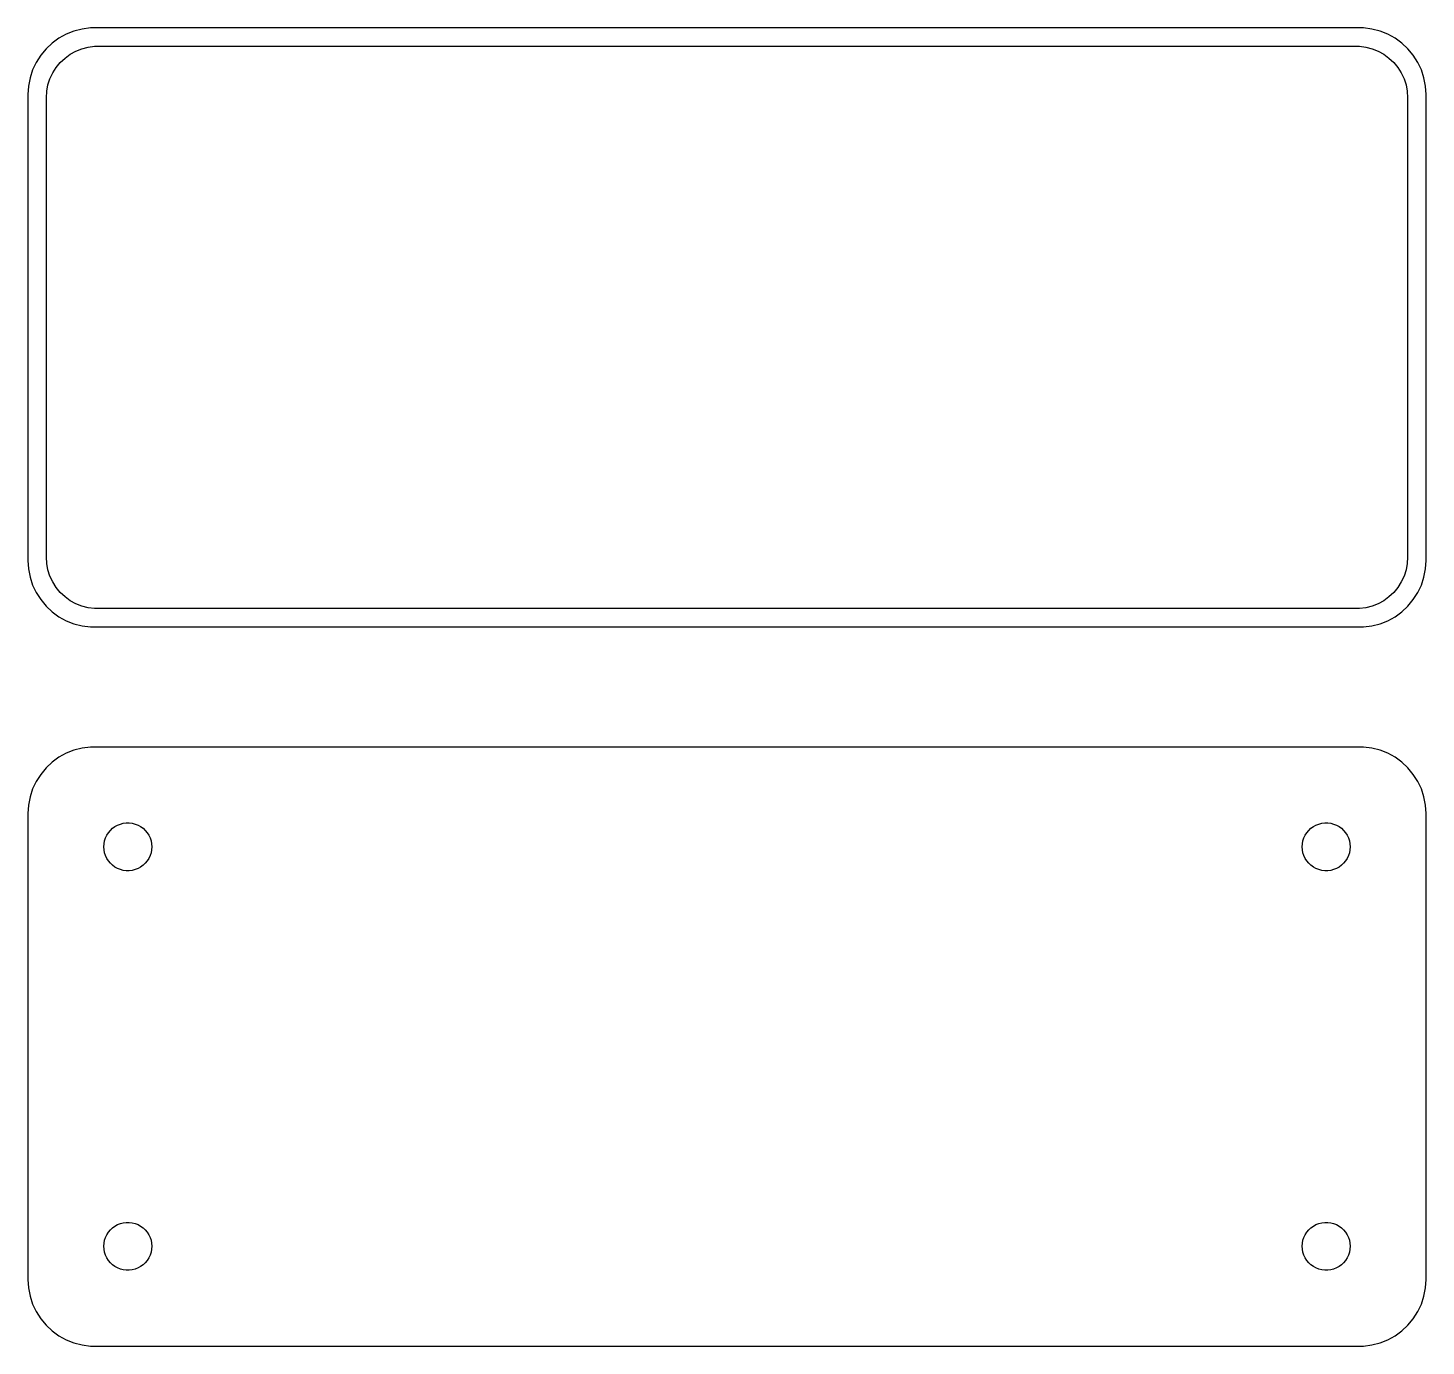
# Model space of a CAD drawing. Header units: metres. Extents: x -52 to 52, y 32 to 130.
import ezdxf

# ---------------------------------------------------------------- set-up
doc = ezdxf.new("R2010")
doc.units = ezdxf.units.M

msp = doc.modelspace()

# ---------------------------------------------------------------- linework, layer by layer
for p, q in [((-49.0451, 130.255), (-49.6289, 130.024)), ((-48.4369, 130.411), (-49.0451, 130.255)), ((-47.8139, 130.49), (-48.4369, 130.411)), ((47.8139, 130.49), (-47.8139, 130.49)), ((48.4369, 130.411), (47.8139, 130.49)), ((49.0451, 130.255), (48.4369, 130.411)), ((49.6289, 130.024), (49.0451, 130.255)), ((-50.6871, 129.353), (-51.1448, 128.923)), ((-50.1791, 129.722), (-50.6871, 129.353)), ((-49.6289, 130.024), (-50.1791, 129.722)), ((50.1791, 129.722), (49.6289, 130.024)), ((50.6871, 129.353), (50.1791, 129.722)), ((51.1448, 128.923), (50.6871, 129.353)), ((-51.5451, 128.439), (-51.8815, 127.909)), ((-51.1448, 128.923), (-51.5451, 128.439)), ((-50.0707, 127.899), (-49.7165, 128.231)), ((-49.7165, 128.231), (-49.3234, 128.517)), ((-49.3234, 128.517), (-48.8975, 128.751)), ((-48.8975, 128.751), (-48.4457, 128.93)), ((-48.4457, 128.93), (-47.9751, 129.051)), ((-47.9751, 129.051), (-47.493, 129.112)), ((-47.493, 129.112), (47.493, 129.112)), ((47.493, 129.112), (47.9751, 129.051)), ((47.9751, 129.051), (48.4457, 128.93)), ((48.4457, 128.93), (48.8975, 128.751)), ((48.8975, 128.751), (49.3234, 128.517)), ((49.3234, 128.517), (49.7165, 128.231)), ((49.7165, 128.231), (50.0707, 127.899)), ((51.5451, 128.439), (51.1448, 128.923)), ((51.8815, 127.909), (51.5451, 128.439)), ((-52.1489, 127.341), (-52.3429, 126.743)), ((-51.8815, 127.909), (-52.1489, 127.341)), ((-50.8477, 126.674), (-50.6408, 127.114)), ((-50.6408, 127.114), (-50.3805, 127.524)), ((-50.3805, 127.524), (-50.0707, 127.899)), ((50.0707, 127.899), (50.3805, 127.524)), ((50.3805, 127.524), (50.6408, 127.114)), ((50.6408, 127.114), (50.8477, 126.674)), ((52.1489, 127.341), (51.8815, 127.909)), ((52.3429, 126.743), (52.1489, 127.341)), ((-52.4606, 126.127), (-52.5, 125.5)), ((-52.3429, 126.743), (-52.4606, 126.127)), ((-51.089, 125.735), (-50.9979, 126.212)), ((-50.9979, 126.212), (-50.8477, 126.674)), ((50.8477, 126.674), (50.9979, 126.212)), ((50.9979, 126.212), (51.089, 125.735)), ((52.4606, 126.127), (52.3429, 126.743)), ((52.5, 125.5), (52.4606, 126.127)), ((-52.5, 125.5), (-52.5, 90.5)), ((-51.1195, 125.25), (-51.089, 125.735)), ((-51.1195, 90.75), (-51.1195, 125.25)), ((51.089, 125.735), (51.1195, 125.25)), ((51.1195, 125.25), (51.1195, 90.75)), ((52.5, 90.5), (52.5, 125.5)), ((-52.5, 90.5), (-52.4606, 89.8733)), ((-51.089, 90.265), (-51.1195, 90.75)), ((51.1195, 90.75), (51.089, 90.265)), ((52.4606, 89.8733), (52.5, 90.5)), ((-52.4606, 89.8733), (-52.3429, 89.2566)), ((-52.3429, 89.2566), (-52.1489, 88.6594)), ((-50.9979, 89.7877), (-51.089, 90.265)), ((-50.8477, 89.3256), (-50.9979, 89.7877)), ((-50.6408, 88.8859), (-50.8477, 89.3256)), ((50.8477, 89.3256), (50.6408, 88.8859)), ((50.9979, 89.7877), (50.8477, 89.3256)), ((51.089, 90.265), (50.9979, 89.7877)), ((52.1489, 88.6594), (52.3429, 89.2566)), ((52.3429, 89.2566), (52.4606, 89.8733)), ((-52.1489, 88.6594), (-51.8815, 88.0912)), ((-50.3805, 88.4756), (-50.6408, 88.8859)), ((-50.0707, 88.1012), (-50.3805, 88.4756)), ((50.3805, 88.4756), (50.0707, 88.1012)), ((50.6408, 88.8859), (50.3805, 88.4756)), ((51.8815, 88.0912), (52.1489, 88.6594)), ((-51.8815, 88.0912), (-51.5451, 87.5611)), ((-51.5451, 87.5611), (-51.1448, 87.0773)), ((-49.7165, 87.7685), (-50.0707, 88.1012)), ((-49.3234, 87.4829), (-49.7165, 87.7685)), ((-48.8975, 87.2488), (-49.3234, 87.4829)), ((-48.4457, 87.0699), (-48.8975, 87.2488)), ((48.8975, 87.2488), (48.4457, 87.0699)), ((49.3234, 87.4829), (48.8975, 87.2488)), ((49.7165, 87.7685), (49.3234, 87.4829)), ((50.0707, 88.1012), (49.7165, 87.7685)), ((51.1448, 87.0773), (51.5451, 87.5611)), ((51.5451, 87.5611), (51.8815, 88.0912)), ((-51.1448, 87.0773), (-50.6871, 86.6474)), ((-50.6871, 86.6474), (-50.1791, 86.2784)), ((-50.1791, 86.2784), (-49.6289, 85.9759)), ((-47.9751, 86.9491), (-48.4457, 87.0699)), ((-47.493, 86.8882), (-47.9751, 86.9491)), ((47.493, 86.8882), (-47.493, 86.8882)), ((47.9751, 86.9491), (47.493, 86.8882)), ((48.4457, 87.0699), (47.9751, 86.9491)), ((49.6289, 85.9759), (50.1791, 86.2784)), ((50.1791, 86.2784), (50.6871, 86.6474)), ((50.6871, 86.6474), (51.1448, 87.0773)), ((-49.6289, 85.9759), (-49.0451, 85.7447)), ((-49.0451, 85.7447), (-48.4369, 85.5886)), ((-48.4369, 85.5886), (-47.8139, 85.5099)), ((-47.8139, 85.5099), (47.8139, 85.5099)), ((47.8139, 85.5099), (48.4369, 85.5886)), ((48.4369, 85.5886), (49.0451, 85.7447)), ((49.0451, 85.7447), (49.6289, 85.9759)), ((-50.1791, 75.7216), (-50.6871, 75.3526)), ((-49.6289, 76.0241), (-50.1791, 75.7216)), ((-49.0451, 76.2553), (-49.6289, 76.0241)), ((-48.4369, 76.4114), (-49.0451, 76.2553)), ((-47.8139, 76.4901), (-48.4369, 76.4114)), ((47.8139, 76.4901), (-47.8139, 76.4901)), ((48.4369, 76.4114), (47.8139, 76.4901)), ((49.0451, 76.2553), (48.4369, 76.4114)), ((49.6289, 76.0241), (49.0451, 76.2553)), ((50.1791, 75.7216), (49.6289, 76.0241)), ((50.6871, 75.3526), (50.1791, 75.7216)), ((-51.1448, 74.9227), (-51.5451, 74.4389)), ((-50.6871, 75.3526), (-51.1448, 74.9227)), ((51.1448, 74.9227), (50.6871, 75.3526)), ((51.5451, 74.4389), (51.1448, 74.9227)), ((-51.8815, 73.9088), (-52.1489, 73.3406)), ((-51.5451, 74.4389), (-51.8815, 73.9088)), ((51.8815, 73.9088), (51.5451, 74.4389)), ((52.1489, 73.3406), (51.8815, 73.9088)), ((-52.3429, 72.7434), (-52.4606, 72.1267)), ((-52.1489, 73.3406), (-52.3429, 72.7434)), ((52.3429, 72.7434), (52.1489, 73.3406)), ((52.4606, 72.1267), (52.3429, 72.7434)), ((-52.4606, 72.1267), (-52.5, 71.5)), ((-52.5, 71.5), (-52.5, 36.5)), ((52.5, 71.5), (52.4606, 72.1267)), ((52.5, 36.5), (52.5, 71.5)), ((-46.3121, 70.2322), (-46.1474, 70.3869)), ((-46.1474, 70.3869), (-45.9645, 70.5198)), ((-45.9645, 70.5198), (-45.7664, 70.6287)), ((-45.7664, 70.6287), (-45.5562, 70.7119)), ((-45.5562, 70.7119), (-45.3373, 70.7681)), ((-45.3373, 70.7681), (-45.113, 70.7964)), ((-45.113, 70.7964), (-44.887, 70.7964)), ((-44.887, 70.7964), (-44.6627, 70.7681)), ((-44.6627, 70.7681), (-44.4438, 70.7119)), ((-44.4438, 70.7119), (-44.2336, 70.6287)), ((-44.2336, 70.6287), (-44.0355, 70.5198)), ((-44.0355, 70.5198), (-43.8526, 70.3869)), ((-43.8526, 70.3869), (-43.6879, 70.2322)), ((43.6879, 70.2322), (43.8526, 70.3869)), ((43.8526, 70.3869), (44.0355, 70.5198)), ((44.0355, 70.5198), (44.2336, 70.6287)), ((44.2336, 70.6287), (44.4438, 70.7119)), ((44.4438, 70.7119), (44.6627, 70.7681)), ((44.6627, 70.7681), (44.887, 70.7964)), ((44.887, 70.7964), (45.113, 70.7964)), ((45.113, 70.7964), (45.3373, 70.7681)), ((45.3373, 70.7681), (45.5562, 70.7119)), ((45.5562, 70.7119), (45.7664, 70.6287)), ((45.7664, 70.6287), (45.9645, 70.5198)), ((45.9645, 70.5198), (46.1474, 70.3869)), ((46.1474, 70.3869), (46.3121, 70.2322)), ((-46.7858, 69.2256), (-46.7434, 69.4476)), ((-46.7434, 69.4476), (-46.6736, 69.6626)), ((-46.6736, 69.6626), (-46.5773, 69.8671)), ((-46.5773, 69.8671), (-46.4562, 70.058)), ((-46.4562, 70.058), (-46.3121, 70.2322)), ((-43.6879, 70.2322), (-43.5438, 70.058)), ((-43.5438, 70.058), (-43.4226, 69.8671)), ((-43.4226, 69.8671), (-43.3264, 69.6626)), ((-43.3264, 69.6626), (-43.2565, 69.4476)), ((-43.2565, 69.4476), (-43.2142, 69.2256)), ((43.2142, 69.2256), (43.2565, 69.4476)), ((43.2565, 69.4476), (43.3264, 69.6626)), ((43.3264, 69.6626), (43.4226, 69.8671)), ((43.4226, 69.8671), (43.5438, 70.058)), ((43.5438, 70.058), (43.6879, 70.2322)), ((46.3121, 70.2322), (46.4562, 70.058)), ((46.4562, 70.058), (46.5773, 69.8671)), ((46.5773, 69.8671), (46.6736, 69.6626)), ((46.6736, 69.6626), (46.7434, 69.4476)), ((46.7434, 69.4476), (46.7858, 69.2256)), ((-46.8, 69), (-46.7858, 69.2256)), ((-46.7858, 68.7744), (-46.8, 69)), ((-46.7434, 68.5524), (-46.7858, 68.7744)), ((-46.6736, 68.3374), (-46.7434, 68.5524)), ((-46.5773, 68.1328), (-46.6736, 68.3374)), ((-43.3264, 68.3374), (-43.4226, 68.1328)), ((-43.2565, 68.5524), (-43.3264, 68.3374)), ((-43.2142, 68.7744), (-43.2565, 68.5524)), ((-43.2142, 69.2256), (-43.2, 69)), ((-43.2, 69), (-43.2142, 68.7744)), ((43.2, 69), (43.2142, 69.2256)), ((43.2142, 68.7744), (43.2, 69)), ((43.2565, 68.5524), (43.2142, 68.7744)), ((43.3264, 68.3374), (43.2565, 68.5524)), ((43.4226, 68.1328), (43.3264, 68.3374)), ((46.6736, 68.3374), (46.5773, 68.1328)), ((46.7434, 68.5524), (46.6736, 68.3374)), ((46.7858, 68.7744), (46.7434, 68.5524)), ((46.7858, 69.2256), (46.8, 69)), ((46.8, 69), (46.7858, 68.7744)), ((-46.4562, 67.942), (-46.5773, 68.1328)), ((-46.3121, 67.7678), (-46.4562, 67.942)), ((-46.1474, 67.6131), (-46.3121, 67.7678)), ((-45.9645, 67.4802), (-46.1474, 67.6131)), ((-45.7664, 67.3713), (-45.9645, 67.4802)), ((-45.5562, 67.2881), (-45.7664, 67.3713)), ((-45.3373, 67.2319), (-45.5562, 67.2881)), ((-45.113, 67.2036), (-45.3373, 67.2319)), ((-44.887, 67.2036), (-45.113, 67.2036)), ((-44.6627, 67.2319), (-44.887, 67.2036)), ((-44.4438, 67.2881), (-44.6627, 67.2319)), ((-44.2336, 67.3713), (-44.4438, 67.2881)), ((-44.0355, 67.4802), (-44.2336, 67.3713)), ((-43.8526, 67.6131), (-44.0355, 67.4802)), ((-43.6879, 67.7678), (-43.8526, 67.6131)), ((-43.5438, 67.942), (-43.6879, 67.7678)), ((-43.4226, 68.1328), (-43.5438, 67.942)), ((43.5438, 67.942), (43.4226, 68.1328)), ((43.6879, 67.7678), (43.5438, 67.942)), ((43.8526, 67.6131), (43.6879, 67.7678)), ((44.0355, 67.4802), (43.8526, 67.6131)), ((44.2336, 67.3713), (44.0355, 67.4802)), ((44.4438, 67.2881), (44.2336, 67.3713)), ((44.6627, 67.2319), (44.4438, 67.2881)), ((44.887, 67.2036), (44.6627, 67.2319)), ((45.113, 67.2036), (44.887, 67.2036)), ((45.3373, 67.2319), (45.113, 67.2036)), ((45.5562, 67.2881), (45.3373, 67.2319)), ((45.7664, 67.3713), (45.5562, 67.2881)), ((45.9645, 67.4802), (45.7664, 67.3713)), ((46.1474, 67.6131), (45.9645, 67.4802)), ((46.3121, 67.7678), (46.1474, 67.6131)), ((46.4562, 67.942), (46.3121, 67.7678)), ((46.5773, 68.1328), (46.4562, 67.942)), ((-46.5773, 39.8672), (-46.4562, 40.058)), ((-46.4562, 40.058), (-46.3121, 40.2322)), ((-46.3121, 40.2322), (-46.1474, 40.3869)), ((-46.1474, 40.3869), (-45.9645, 40.5198)), ((-45.9645, 40.5198), (-45.7664, 40.6287)), ((-45.7664, 40.6287), (-45.5562, 40.7119)), ((-45.5562, 40.7119), (-45.3373, 40.7681)), ((-45.3373, 40.7681), (-45.113, 40.7964)), ((-45.113, 40.7964), (-44.887, 40.7964)), ((-44.887, 40.7964), (-44.6627, 40.7681)), ((-44.6627, 40.7681), (-44.4438, 40.7119)), ((-44.4438, 40.7119), (-44.2336, 40.6287)), ((-44.2336, 40.6287), (-44.0355, 40.5198)), ((-44.0355, 40.5198), (-43.8526, 40.3869)), ((-43.8526, 40.3869), (-43.6879, 40.2322)), ((-43.6879, 40.2322), (-43.5438, 40.058)), ((-43.5438, 40.058), (-43.4226, 39.8672)), ((43.4226, 39.8672), (43.5438, 40.058)), ((43.5438, 40.058), (43.6879, 40.2322)), ((43.6879, 40.2322), (43.8526, 40.3869)), ((43.8526, 40.3869), (44.0355, 40.5198)), ((44.0355, 40.5198), (44.2336, 40.6287)), ((44.2336, 40.6287), (44.4438, 40.7119)), ((44.4438, 40.7119), (44.6627, 40.7681)), ((44.6627, 40.7681), (44.887, 40.7964)), ((44.887, 40.7964), (45.113, 40.7964)), ((45.113, 40.7964), (45.3373, 40.7681)), ((45.3373, 40.7681), (45.5562, 40.7119)), ((45.5562, 40.7119), (45.7664, 40.6287)), ((45.7664, 40.6287), (45.9645, 40.5198)), ((45.9645, 40.5198), (46.1474, 40.3869)), ((46.1474, 40.3869), (46.3121, 40.2322)), ((46.3121, 40.2322), (46.4562, 40.058)), ((46.4562, 40.058), (46.5773, 39.8672)), ((-46.8, 39), (-46.7858, 39.2256)), ((-46.7858, 38.7744), (-46.8, 39)), ((-46.7858, 39.2256), (-46.7434, 39.4476)), ((-46.7434, 39.4476), (-46.6736, 39.6626)), ((-46.6736, 39.6626), (-46.5773, 39.8672)), ((-43.4226, 39.8672), (-43.3264, 39.6626)), ((-43.3264, 39.6626), (-43.2565, 39.4476)), ((-43.2565, 39.4476), (-43.2142, 39.2256)), ((-43.2142, 39.2256), (-43.2, 39)), ((-43.2, 39), (-43.2142, 38.7744)), ((43.2, 39), (43.2142, 39.2256)), ((43.2142, 38.7744), (43.2, 39)), ((43.2142, 39.2256), (43.2565, 39.4476)), ((43.2565, 39.4476), (43.3264, 39.6626)), ((43.3264, 39.6626), (43.4226, 39.8672)), ((46.5773, 39.8672), (46.6736, 39.6626)), ((46.6736, 39.6626), (46.7434, 39.4476)), ((46.7434, 39.4476), (46.7858, 39.2256)), ((46.7858, 39.2256), (46.8, 39)), ((46.8, 39), (46.7858, 38.7744)), ((-46.7434, 38.5524), (-46.7858, 38.7744)), ((-46.6736, 38.3374), (-46.7434, 38.5524)), ((-46.5773, 38.1329), (-46.6736, 38.3374)), ((-46.4562, 37.942), (-46.5773, 38.1329)), ((-46.3121, 37.7678), (-46.4562, 37.942)), ((-43.5438, 37.942), (-43.6879, 37.7678)), ((-43.4226, 38.1329), (-43.5438, 37.942)), ((-43.3264, 38.3374), (-43.4226, 38.1329)), ((-43.2565, 38.5524), (-43.3264, 38.3374)), ((-43.2142, 38.7744), (-43.2565, 38.5524)), ((43.2565, 38.5524), (43.2142, 38.7744)), ((43.3264, 38.3374), (43.2565, 38.5524)), ((43.4226, 38.1329), (43.3264, 38.3374)), ((43.5438, 37.942), (43.4226, 38.1329)), ((43.6879, 37.7678), (43.5438, 37.942)), ((46.4562, 37.942), (46.3121, 37.7678)), ((46.5773, 38.1329), (46.4562, 37.942)), ((46.6736, 38.3374), (46.5773, 38.1329)), ((46.7434, 38.5524), (46.6736, 38.3374)), ((46.7858, 38.7744), (46.7434, 38.5524)), ((-46.1474, 37.6131), (-46.3121, 37.7678)), ((-45.9645, 37.4802), (-46.1474, 37.6131)), ((-45.7664, 37.3713), (-45.9645, 37.4802)), ((-45.5562, 37.2881), (-45.7664, 37.3713)), ((-45.3373, 37.2319), (-45.5562, 37.2881)), ((-45.113, 37.2036), (-45.3373, 37.2319)), ((-44.887, 37.2036), (-45.113, 37.2036)), ((-44.6627, 37.2319), (-44.887, 37.2036)), ((-44.4438, 37.2881), (-44.6627, 37.2319)), ((-44.2336, 37.3713), (-44.4438, 37.2881)), ((-44.0355, 37.4802), (-44.2336, 37.3713)), ((-43.8526, 37.6131), (-44.0355, 37.4802)), ((-43.6879, 37.7678), (-43.8526, 37.6131)), ((43.8526, 37.6131), (43.6879, 37.7678)), ((44.0355, 37.4802), (43.8526, 37.6131)), ((44.2336, 37.3713), (44.0355, 37.4802)), ((44.4438, 37.2881), (44.2336, 37.3713)), ((44.6627, 37.2319), (44.4438, 37.2881)), ((44.887, 37.2036), (44.6627, 37.2319)), ((45.113, 37.2036), (44.887, 37.2036)), ((45.3373, 37.2319), (45.113, 37.2036)), ((45.5562, 37.2881), (45.3373, 37.2319)), ((45.7664, 37.3713), (45.5562, 37.2881)), ((45.9645, 37.4802), (45.7664, 37.3713)), ((46.1474, 37.6131), (45.9645, 37.4802)), ((46.3121, 37.7678), (46.1474, 37.6131)), ((-52.5, 36.5), (-52.4606, 35.8733)), ((-52.4606, 35.8733), (-52.3429, 35.2566)), ((52.3429, 35.2566), (52.4606, 35.8733)), ((52.4606, 35.8733), (52.5, 36.5)), ((-52.3429, 35.2566), (-52.1489, 34.6594)), ((-52.1489, 34.6594), (-51.8815, 34.0912)), ((51.8815, 34.0912), (52.1489, 34.6594)), ((52.1489, 34.6594), (52.3429, 35.2566)), ((-51.8815, 34.0912), (-51.5451, 33.5611)), ((51.5451, 33.5611), (51.8815, 34.0912)), ((-51.5451, 33.5611), (-51.1448, 33.0773)), ((-51.1448, 33.0773), (-50.6871, 32.6474)), ((-50.6871, 32.6474), (-50.1791, 32.2784)), ((50.1791, 32.2784), (50.6871, 32.6474)), ((50.6871, 32.6474), (51.1448, 33.0773)), ((51.1448, 33.0773), (51.5451, 33.5611)), ((-50.1791, 32.2784), (-49.6289, 31.9759)), ((-49.6289, 31.9759), (-49.0451, 31.7447)), ((-49.0451, 31.7447), (-48.4369, 31.5886)), ((-48.4369, 31.5886), (-47.8139, 31.5099)), ((-47.8139, 31.5099), (47.8139, 31.5099)), ((47.8139, 31.5099), (48.4369, 31.5886)), ((48.4369, 31.5886), (49.0451, 31.7447)), ((49.0451, 31.7447), (49.6289, 31.9759)), ((49.6289, 31.9759), (50.1791, 32.2784))]:
    msp.add_line(p, q)

doc.saveas('drawing.dxf')
